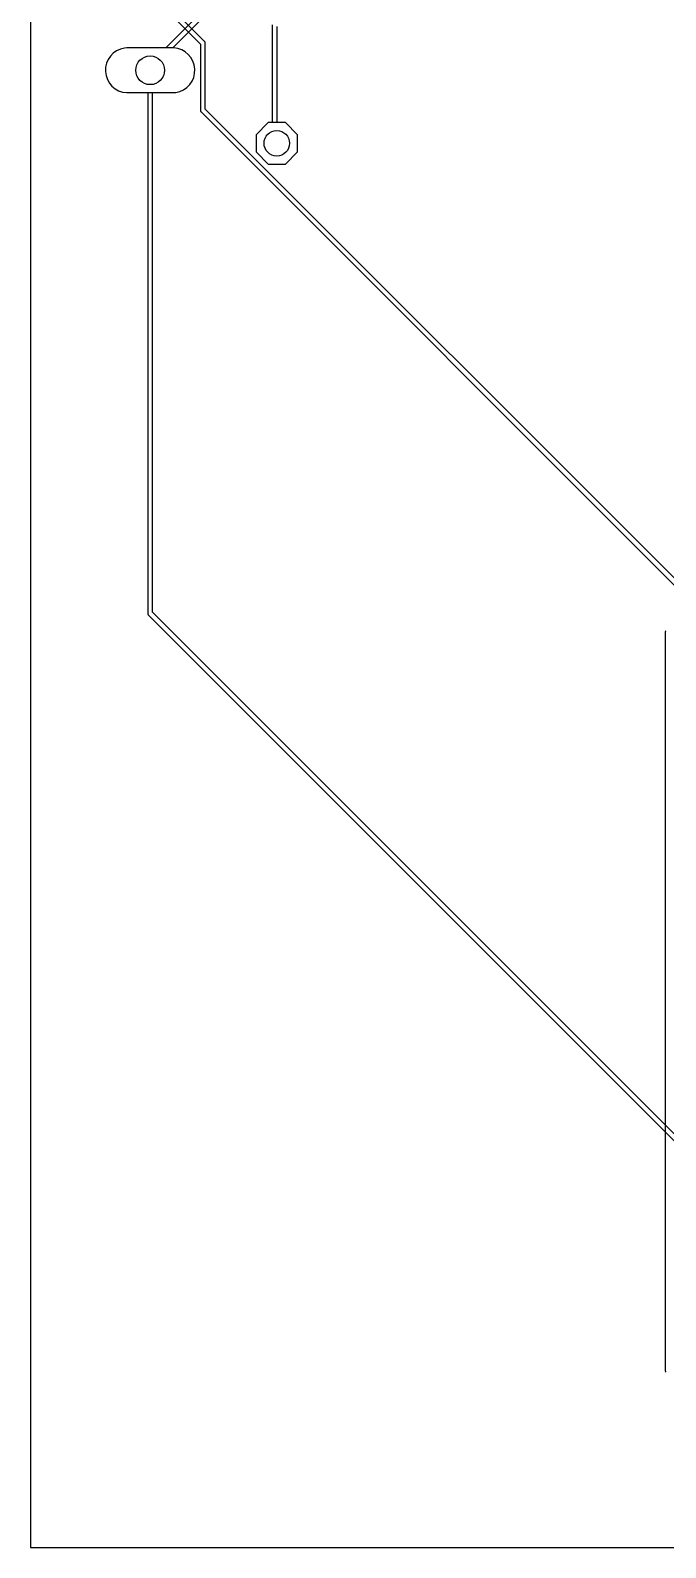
# Model space of a CAD drawing. Header units: millimetres. Extents: x 0 to 100, y 0 to 80.
# Drawn here: x 0 to 20.21, y 0 to 48.26 of the extents above; entities that cross this region are included whole.
import ezdxf

# ---------------------------------------------------------------- set-up
doc = ezdxf.new("R2010")
doc.units = ezdxf.units.MM

msp = doc.modelspace()

# ---------------------------------------------------------------- linework, layer by layer
at = {"layer": '16_copper'}
for points in [[(7.696, 51.086), (4.312, 47.701), (3.064, 47.701), (2.994, 47.694, 0.906348), (3.064, 46.279), (3.734, 46.279), (3.734, 29.718), (3.735, 29.71), (3.736, 29.701, 0.087654), (3.746, 29.677), (3.751, 29.671), (3.756, 29.664), (21.739, 11.681)], [(21.825, 11.811), (3.886, 29.75), (3.886, 46.279), (4.556, 46.279), (4.626, 46.286, 0.906348), (4.556, 47.701), (4.527, 47.701), (7.826, 51)]]:
    msp.add_lwpolyline(points, format="xyb", dxfattribs=at)
msp.add_lwpolyline([(8.498, 44.394), (8.498, 44.941), (8.111, 45.328), (7.564, 45.328), (7.178, 44.941), (7.178, 44.394), (7.564, 44.008), (8.111, 44.008)], close=True, dxfattribs=at)
at = {"layer": '1_copper'}
for points in [[(4.413, 48.819), (5.41, 47.822), (5.41, 45.72), (5.411, 45.712), (5.412, 45.703, 0.087654), (5.422, 45.679), (5.427, 45.673), (5.433, 45.666), (21.076, 30.023)], [(21.184, 30.131), (5.563, 45.752), (5.563, 47.854), (5.561, 47.862), (5.561, 47.87, 0.087654), (5.55, 47.895), (5.546, 47.901), (5.54, 47.907), (4.622, 48.825)], [(20.21, 29.155), (20.205, 29.149, 0.087651), (20.195, 29.124), (20.194, 29.117), (20.193, 29.108), (20.193, 5.639), (20.194, 5.63), (20.195, 5.622, 0.087654), (20.205, 5.597), (20.21, 5.592)]]:
    msp.add_lwpolyline(points, format="xyb", dxfattribs=at)
msp.add_lwpolyline([(7.696, 48.432), (7.696, 45.328), (7.564, 45.328), (7.178, 44.941), (7.178, 44.394), (7.564, 44.008), (8.111, 44.008), (8.498, 44.394), (8.498, 44.941), (8.111, 45.328), (7.849, 45.328), (7.849, 48.387)], dxfattribs=at)
msp.add_lwpolyline([(4.626, 46.286, 0.906348), (4.556, 47.701), (3.064, 47.701), (2.994, 47.694, 0.906348), (3.064, 46.279), (4.556, 46.279)], format="xyb", close=True, dxfattribs=at)
at = {"layer": 'drills_PTH'}
for centre, radius in [((3.81, 46.99), 0.457), ((7.838, 44.668), 0.406)]:
    msp.add_circle(centre, radius, dxfattribs=at)
at = {"layer": 'outline'}
msp.add_lwpolyline([(0, 0), (100, 0), (100, 80), (0, 80), (0, 0)], close=True, dxfattribs=at)

doc.saveas('drawing.dxf')
